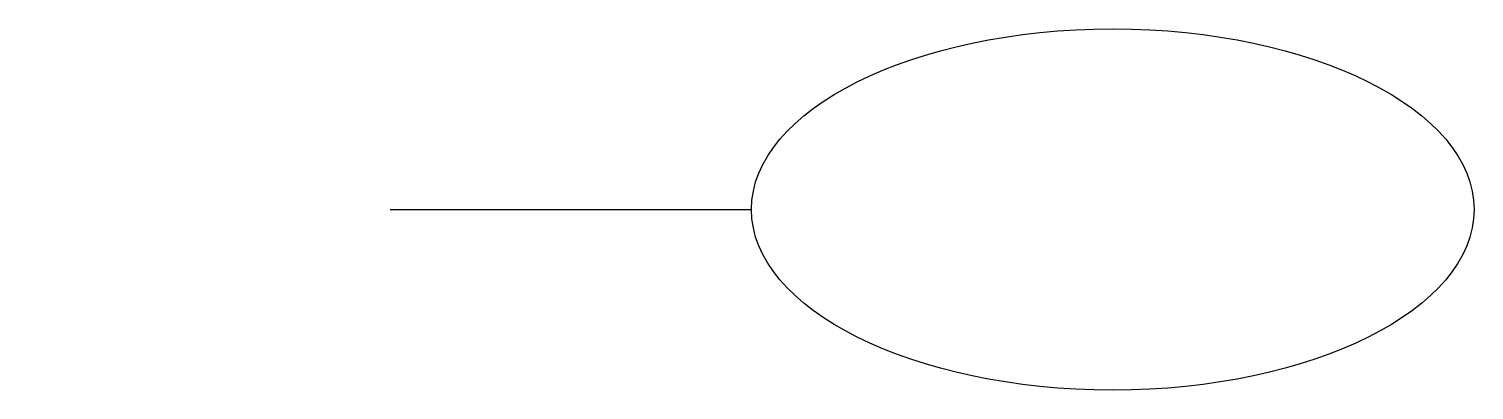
# Model space of a CAD drawing. Header units: feet. Extents: x 0 to 2, y -0.25 to 0.25.
import ezdxf

# ---------------------------------------------------------------- set-up
doc = ezdxf.new("R2010")
doc.units = ezdxf.units.FT
doc.header["$MEASUREMENT"] = 0

# ---------------------------------------------------------------- blocks, each defined once
blk = doc.blocks.new('SL-CIR')
blk.add_circle((0, 0), 0.5)

msp = doc.modelspace()

# ---------------------------------------------------------------- linework, layer by layer
msp.add_line((0.5, 0, 1), (1, 0, 1))
at = {"layer": 'Defpoints'}
msp.add_point((0, 0), dxfattribs=at)

# ---------------------------------------------------------------- block references
at = {"yscale": 0.5}
msp.add_blockref('SL-CIR', (1.5, 0, 1), dxfattribs=at)

doc.saveas('drawing.dxf')
